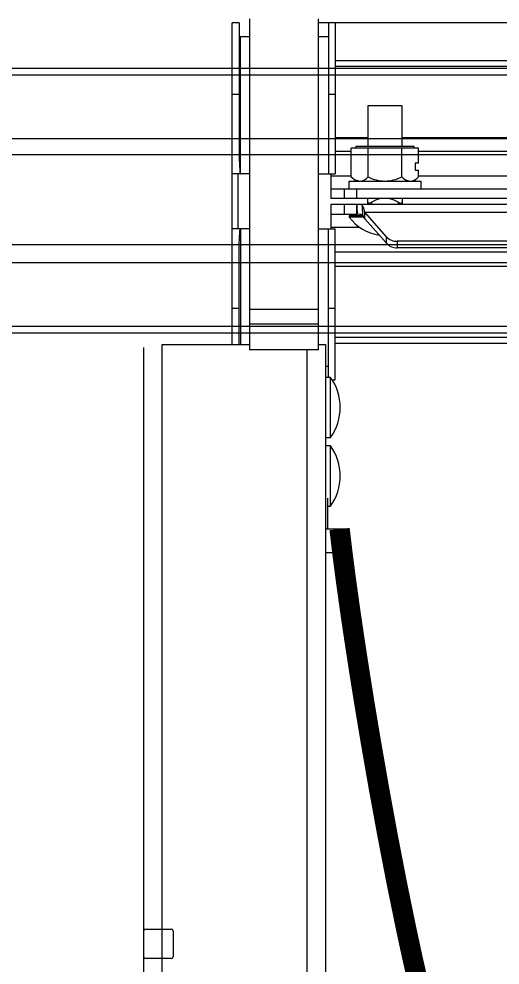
# Model space of a CAD drawing. Header units: feet. Extents: x 0.3 to 98.5, y -18.6 to 31.5.
# Drawn here: x 49.673 to 50.095, y 5.596 to 6.426 of the extents above; entities that cross this region are included whole.
import ezdxf
from ezdxf.lldxf.tags import DXFTag

# ---------------------------------------------------------------- set-up
doc = ezdxf.new("R2010")
doc.units = ezdxf.units.FT
doc.header["$MEASUREMENT"] = 0
doc.layers.add('PV-CABL-G2', color=104, linetype='G2')
doc.styles.add('NEI-A', font='arial.ttf')
tags = doc.linetypes.add('G2', pattern='A,0.176989,-0.056821,["G2",NEI-A,S=0.1,R=0,X=0,Y=-0.05],-0.243179,0.176989', length=0.653978).pattern_tags.tags
tags[6] = DXFTag(74, 10)

msp = doc.modelspace()

# ---------------------------------------------------------------- linework, layer by layer
for p, q in [((49.87535811737489, 6.426315611573708), (49.87535811737489, 6.136100432745936)), ((49.93556974147808, 6.426315611573708), (49.93556974147808, 6.136100432745936)), ((49.86632637634693, 6.422761987859934), (49.86030523291173, 6.422761987859934)), ((49.86030523291173, 6.140817987176222), (49.86030523291173, 6.422761987859934)), ((49.86632637634693, 6.422761987859934), (49.86632637634693, 6.304539039434411)), ((49.93556974147808, 6.423065826898643), (50.46644343944826, 6.423065826898643)), ((49.95062262594124, 6.422761987859934), (49.94460148250604, 6.422761987859934)), ((49.94460148250604, 6.422761987859934), (49.94460148250604, 6.290296508846021)), ((49.95062262594124, 6.422761987859934), (49.95062262594124, 6.290296508846021)), ((49.87535811737489, 6.410719588863847), (49.86753060043394, 6.410719588863847)), ((49.86753060043394, 6.290296508846021), (49.86753060043394, 6.410719588863847)), ((49.94460148250604, 6.410719588863847), (49.93556974147808, 6.410719588863847)), ((49.95062262594124, 6.389809293213057), (50.45139055498509, 6.389809293213057)), ((49.95062262594124, 6.384809261124213), (50.45139055498509, 6.384809261124213)), ((49.86632637634693, 6.360141876769998), (49.86030523291173, 6.360141876769998)), ((49.95062262594124, 6.360141876769998), (49.94460148250604, 6.360141876769998)), ((49.97924296531724, 6.350007750525501), (49.97924296531724, 6.314486203289796)), ((50.0093487744938, 6.350007750525501), (49.97924296531724, 6.350007750525501)), ((50.0093487744938, 6.314486203289796), (50.0093487744938, 6.350007750525501)), ((49.95062262594124, 6.322386737050618), (49.97924296531724, 6.322386737050618)), ((50.0093487744938, 6.322386737050618), (50.13854297663922, 6.322386737050618)), ((49.95062262594124, 6.310315628129608), (49.96476106508293, 6.310315628129608)), ((49.96476106508293, 6.287704141488922), (49.96476106508293, 6.312992996817094)), ((50.02383067472812, 6.312992996817094), (49.96476106508293, 6.312992996817094)), ((49.9687179746913, 6.314486203289796), (49.9687179746913, 6.312992996817094)), ((50.01987376511974, 6.314486203289796), (49.9687179746913, 6.314486203289796)), ((49.97952846030667, 6.287704141488922), (49.97952846030667, 6.312992996817094)), ((50.00906327950437, 6.287704141488922), (50.00906327950437, 6.312992996817094)), ((50.01987376511974, 6.312992996817094), (50.01987376511974, 6.314486203289796)), ((50.02383067472812, 6.299746313358623), (50.02383067472812, 6.312992996817094)), ((50.02383067472812, 6.310315628129608), (50.12406106490484, 6.310315628129608)), ((50.02383067472812, 6.299746313358623), (50.0208201001355, 6.299746313358623)), ((50.0208201001355, 6.299746313358623), (50.0208201001355, 6.29372511386058)), ((50.0208201001355, 6.29372511386058), (50.02383067472812, 6.29372511386058)), ((50.02383067472812, 6.287704141488922), (50.02383067472812, 6.29372511386058)), ((49.87535811737489, 6.290296508846021), (49.86030523291173, 6.290296508846021)), ((49.86512214650988, 6.290296508846021), (49.86512214650988, 6.24212713998805)), ((49.93556974147808, 6.290296508846021), (49.95062262594124, 6.290296508846021)), ((49.9468851491698, 6.290296508846021), (49.9468851491698, 6.268946955081447)), ((49.9468851491698, 6.288696370409305), (49.96476106508293, 6.288696370409305)), ((49.96267274435935, 6.284091286664275), (49.96267274435935, 6.276866026955217)), ((49.96267274435935, 6.284091286664275), (50.0259190127018, 6.284091286664275)), ((49.96476106508293, 6.287704141488922), (49.9687179746913, 6.284091286664275)), ((50.01987376511974, 6.284091286664275), (50.02383067472812, 6.287704141488922)), ((50.02383067472812, 6.288696370409305), (50.12406106490484, 6.288696370409305)), ((50.0259190127018, 6.276866026955217), (50.0259190127018, 6.284091286664275)), ((50.45512803175653, 6.276866026955217), (49.9468851491698, 6.276866026955217)), ((49.95840204383914, 6.276866026955217), (49.95840204383914, 6.268946955081447)), ((49.96948897963883, 6.268946955081447), (49.96948897963883, 6.276866026955217)), ((50.45512803175653, 6.268946955081447), (49.9468851491698, 6.268946955081447)), ((49.97912254808357, 6.263476468063748), (49.97912254808357, 6.268946955081447)), ((50.00946920322755, 6.268946955081447), (50.00946920322755, 6.263476468063748)), ((50.45512803175653, 6.263476468063748), (49.9468851491698, 6.263476468063748)), ((49.9468851491698, 6.263476468063748), (49.9468851491698, 6.24212713998805)), ((49.95840204383914, 6.263476468063748), (49.95840204383914, 6.254854310656265)), ((49.96948897963883, 6.254854310656265), (49.96948897963883, 6.263476468063748)), ((49.98249440312737, 6.265588204367488), (49.98249440312737, 6.263476468063748)), ((50.00609735393378, 6.263476468063748), (50.00609735393378, 6.265588204367488)), ((49.97002336489469, 6.254854310656265), (49.9468851491698, 6.254854310656265)), ((49.96298582226686, 6.25366924137346), (49.96298582226686, 6.252494121088771)), ((49.97509700030698, 6.25366924137346), (49.96298582226686, 6.25366924137346)), ((49.97575931234228, 6.252494121088771), (49.96298582226686, 6.252494121088771)), ((49.97677034675225, 6.256683909991022), (50.42524283992413, 6.256683909991022)), ((49.99554362463275, 6.235141970116798), (49.97677034675225, 6.256683909991022)), ((49.97677034675225, 6.251027139088345), (49.97677034675225, 6.256683909991022)), ((49.99554362463275, 6.229485199214119), (49.97677034675225, 6.251027139088345)), ((49.87535811737489, 6.24212713998805), (49.86030523291173, 6.24212713998805)), ((49.86753060043394, 6.24212713998805), (49.86753060043394, 6.140817987176222)), ((49.93556974147808, 6.24212713998805), (49.95062262594124, 6.24212713998805)), ((49.94460148250604, 6.111925546079872), (49.94460148250604, 6.24212713998805)), ((49.9468851491698, 6.243727278424766), (49.97170593439614, 6.243727278424766)), ((49.95062262594124, 6.109661547410939), (49.95062262594124, 6.24212713998805)), ((49.99554362463275, 6.229485199214119), (49.99554362463275, 6.235141970116798)), ((49.86632637634693, 6.140817987176222), (49.86632637634693, 6.227884497273974)), ((50.39696289687207, 6.231273428484315), (50.00505028980431, 6.231273428484315)), ((50.00505028980431, 6.231273428484315), (50.00505028980431, 6.225616656144132)), ((50.39696289687207, 6.225616656144132), (50.00505028980431, 6.225616656144132)), ((49.95062262594124, 6.22210790714127), (50.19498542977786, 6.22210790714127)), ((49.95062262594124, 6.209539440314989), (50.19498542977786, 6.209539440314989)), ((49.86632637634693, 6.172281658500882), (49.86030523291173, 6.172281658500882)), ((49.87535811737489, 6.171749372007801), (49.93556974147808, 6.171749372007801)), ((49.95062262594124, 6.172281658500882), (49.94460148250604, 6.172281658500882)), ((49.93556974147808, 6.158431024425202), (49.87535811737489, 6.158431024425202)), ((49.95062262594124, 6.147116916241393), (50.19498542977786, 6.147116916241393)), ((49.95062262594124, 6.141910932272742), (50.19498542977786, 6.141910932272742)), ((49.78265634006799, 4.474827479808122), (49.78265634006799, 6.138117106595484)), ((49.79891346011822, 6.140817987176222), (49.87535811737489, 6.140817987176222)), ((49.79891346011822, 4.828680546051869), (49.79891346011822, 6.140817987176222)), ((49.93556974147808, 6.136100432745936), (49.87535811737489, 6.136100432745936)), ((49.92581544529777, 6.136100432745936), (49.92581544529777, 4.840722858797429)), ((49.93556974147808, 6.140817987176222), (49.94207258259813, 6.140817987176222)), ((49.94207258259813, 6.140817987176222), (49.94207258259813, 4.840722858797429)), ((49.94207258259813, 6.121703946407028), (49.94460148250604, 6.121703946407028)), ((49.94636447774748, 6.111925546079872), (49.94207258259813, 6.111925546079872)), ((49.94636447774748, 6.059228296322249), (49.94636447774748, 6.111925546079872)), ((49.94793864183844, 6.109661547410939), (49.95062262594124, 6.109661547410939)), ((49.94207258259813, 6.059228296322249), (49.94636447774748, 6.059228296322249)), ((49.94636447774748, 6.051713891789012), (49.94207258259813, 6.051713891789012)), ((49.94636447774748, 5.999016755594583), (49.94636447774748, 6.051713891789012)), ((49.94397430318479, 6.006041714270758), (49.94397430318479, 5.978834638630389)), ((49.94397430318479, 5.999016755594583), (49.94636447774748, 5.999016755594583)), ((49.95445918156632, 5.978834638630389), (49.94207258259813, 5.978834638630389)), ((49.94994568581681, 5.978834638630389), (49.95445918156632, 5.942017585501517)), ((49.96059270943626, 5.978834638630389), (49.95452813598646, 5.978834638630389)), ((49.96059270943626, 5.958121817870259), (49.96059270943626, 5.978834638630389)), ((49.95248492428772, 5.958121817870259), (49.94207258259813, 5.958121817870259)), ((49.96059270943626, 5.958121817870259), (49.95697021611538, 5.958121817870259)), ((49.78410139287229, 5.627919894914049), (49.80696664293409, 5.627919894914049)), ((49.80841172448859, 5.62647472998405), (49.80841172448859, 5.60360947848474)), ((49.80696664293409, 5.602164427117932), (49.78410139287229, 5.602164427117932))]:
    msp.add_line(p, q)
at = {"color": 5}
for p, q in [((50.7277815640401, 6.382729400139683), (47.73632094656099, 6.382729400139683)), ((50.7277815640401, 6.376930655121994), (47.73632094656099, 6.376930655121994)), ((50.7277815640401, 6.321047034950679), (47.73632094656099, 6.321047034950679)), ((50.7277815640401, 6.307047983845735), (47.73632094656099, 6.307047983845735)), ((50.7277815640401, 6.228016635954059), (47.73632094656099, 6.228016635954059)), ((47.73632094656099, 6.212692125585951), (50.73003770600492, 6.212692125585951)), ((47.73632094656099, 6.156802627441317), (50.73003770600492, 6.156802627441317)), ((47.7500254248087, 6.151003658172266), (50.73003770600492, 6.151003658172266))]:
    msp.add_line(p, q, dxfattribs=at)
at = {"flags": 128}
for points in [[(49.86632637634693, 6.304539039434411), (49.86653501061807, 6.29748129980851), (49.86681138030193, 6.293828203363679), (49.86702677086425, 6.292006516077132), (49.86717634652557, 6.291139304418442), (49.86725219523768, 6.290816698702892), (49.86731012684065, 6.290622729896096), (49.8673575186294, 6.290497485508014), (49.86740445616539, 6.290403215121149), (49.86747100132082, 6.290320244990633), (49.86750132700558, 6.290302159692946), (49.86752715616295, 6.290296508846021)], [(49.98249440312737, 6.265588204367488), (49.98632744548107, 6.267675978837731), (49.98985525872509, 6.268946955081447)], [(49.99818716873916, 6.268946955081447), (50.00220333820859, 6.267700394923992), (50.00609735393378, 6.265588204367488)], [(49.97677034675225, 6.256683909991022), (49.97542920283101, 6.260950792487989), (49.9741983388317, 6.263099605017619)], [(49.97912254808357, 6.265588204367488), (49.97926975473046, 6.265080220397474), (49.97975102116268, 6.264787005985999), (49.98042046899145, 6.264770277696579), (49.98115799148498, 6.264947969591709), (49.98197800973114, 6.265297702535038), (49.98249440312737, 6.265588204367488)], [(50.00609735393378, 6.265588204367488), (50.0070827604376, 6.265080220397474), (50.008057759378, 6.264787005985999), (50.00875595738194, 6.264770277696579), (50.00919305779507, 6.264947969591709), (50.00942942448519, 6.265297702535038), (50.00946920322755, 6.265588204367488)], [(49.97677034675225, 6.251027139088345), (49.97528376719491, 6.253627418493645), (49.97458774845426, 6.254371872654405)], [(49.86632637634693, 6.227884497273974), (49.86653501061807, 6.234942349025561), (49.86681138030193, 6.238595444032883), (49.86702677086425, 6.240416905630557), (49.86717634652557, 6.24128411872675), (49.86725219523768, 6.241606723004791), (49.86731012684065, 6.241800805374782), (49.8673575186294, 6.24192604976286), (49.86740445616539, 6.242020320149726), (49.86747100132082, 6.242103290280241), (49.86750132700558, 6.242121375577929), (49.86752715616295, 6.242127027862367), (49.86753060043394, 6.24212713998805)]]:
    msp.add_lwpolyline(points, dxfattribs=at)
for centre, radius, start, end in [((49.86753061768404, 6.411923846013561), 0.001204232179556334, 180, 270), ((49.97332366075252, 6.295852198445337), 0.01181984917779461, 223.5789734439268, 264.275924059259), ((49.97156548979045, 6.294626739478941), 0.01055136693689793, 273.1471929090421, 318.9979961725329), ((49.99496674086796, 6.318820487697424), 0.03473568032483659, 243.611831946762, 268.8933496219338), ((49.99332377760783, 6.32005169382383), 0.03597354381276486, 271.5484675128949, 295.9463763407778), ((50.01762585792383, 6.295852168257651), 0.01181981776327221, 223.5789170930199, 264.2759804790956), ((50.01586768696178, 6.29462675816656), 0.01055138574848695, 273.1472360884723, 318.9979529019146), ((50.14190326261253, 6.269089606263082), 0.1724683751582775, 181.8650720671422, 184.7344985039959), ((49.97083847836096, 6.250595380457755), 0.01294775459858242, 74.95996311642834, 95.81677243123342), ((50.23652621862468, 6.270431444501041), 0.2624303205974177, 181.6009510833762, 183.5084396333835), ((49.99429587278054, 6.274916315138649), 0.03851062400508937, 215.6076180731897, 262.4258395177594), ((49.97116523560181, 6.243824429579176), 0.01108882976946386, 72.0224211038793, 95.91048824080319), ((50.00465284163275, 6.243911972425057), 0.01264479159955728, 223.9130799699721, 271.8011949255323), ((50.00465284163275, 6.238255200084863), 0.01264479159955728, 223.9130799699721, 271.8011949255323), ((49.91088532983261, 6.085576926232344), 0.04419296578050248, 323.400557761515, 36.59943773305232), ((49.91088532983261, 6.025365316504255), 0.04419296578050231, 323.400557761515, 36.59943773305232), ((49.78410140437236, 5.626474767359275), 0.001445078615467231, 90, 180), ((49.80696664293409, 5.626474767359275), 0.001445078615468618, 0, 90), ((49.78410140437236, 5.603609527360041), 0.001445078615467231, 180, 270), ((49.80696664293409, 5.603609527360041), 0.001445078615468618, 270, 0)]:
    msp.add_arc(centre, radius, start, end)
at = {"layer": 'PV-CABL-G2', "const_width": 0.01784687225617675}
msp.add_lwpolyline([(49.95445918156632, 5.978834638630389), (49.9569737466369, 5.957677019597723), (49.96001082889101, 5.934280612924733), (49.96352909707689, 5.908938742273554), (49.96748732344328, 5.881944739931383), (49.97184418248845, 5.853592270249933), (49.97655844646118, 5.824176019649657), (49.98158882435992, 5.793990785239169), (49.98894602293534, 5.75177264657794), (49.99671563702351, 5.709425083253167), (50.00479008921897, 5.667713345864808), (50.01306179636624, 5.627402010821219), (50.01863267755812, 5.601683844939876), (50.02421130979723, 5.577156624877142)], dxfattribs=at)

doc.saveas('drawing.dxf')
